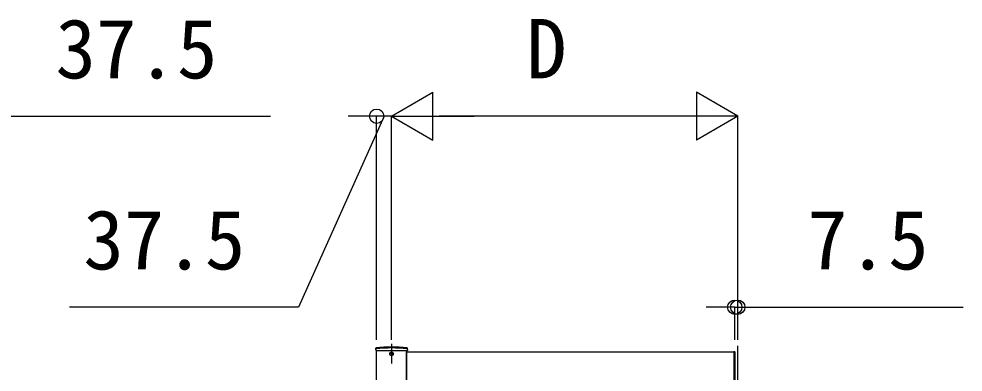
# Model space of a CAD drawing. Units: millimetres, scale not verified. Extents: x -10500 to 10500, y -15604 to 15536.
# Drawn here: x 3171 to 5544, y 10810 to 11698 of the extents above; entities that cross this region are included whole.
import ezdxf
from ezdxf.enums import TextEntityAlignment as Align

# ---------------------------------------------------------------- set-up
doc = ezdxf.new("R2010")
doc.units = ezdxf.units.MM
doc.header["$LTSCALE"] = 80
for name, color, linetype in [('0-3_YKK_12', 2, 'Continuous'), ('0-4_YKK_13', 4, 'Continuous'), ('0-6_YKK_D', 6, 'Continuous'), ('0-8_YSS_K', 3, 'Continuous')]:
    doc.layers.add(name, color=color, linetype=linetype)
doc.styles.add('ＭＳ ゴシック', font='')
doc.styles.get('ＭＳ ゴシック').set_extended_font_data('MS Gothic')

msp = doc.modelspace()

# ---------------------------------------------------------------- linework, layer by layer
at = {"layer": '0-3_YKK_12'}
for p, q in [((4108, 10881.4), (4108, 10831.71)), ((4070.5, 9456.4), (4070.5, 10864.4)), ((4145.5, 10864.4), (4145.5, 9456.4))]:
    msp.add_line(p, q, dxfattribs=at)
msp.add_lwpolyline([(4145.5, 10786.4), (4145.5, 10861.4), (4968, 10861.4)], dxfattribs=at)
at = {"layer": '0-4_YKK_13'}
for p, q in [((4068.3, 10867.4), (4068.35, 10870.07)), ((4068.3, 10867.4), (4068.35, 10864.4)), ((4147.7, 10867.4), (4147.65, 10870.07)), ((4147.7, 10867.4), (4147.65, 10864.4)), ((4068.35, 10864.4), (4147.65, 10864.4)), ((4105.85, 10856.75), (4105.85, 10856.05)), ((4105.85, 10856.75), (4107.15, 10856.75)), ((4105.85, 10856.05), (4107.15, 10856.05)), ((4107.65, 10858.55), (4108.35, 10858.55)), ((4107.65, 10858.55), (4107.65, 10857.25)), ((4107.65, 10855.55), (4107.65, 10854.25)), ((4107.65, 10854.25), (4108.35, 10854.25)), ((4108.35, 10858.55), (4108.35, 10857.25)), ((4108.35, 10855.55), (4108.35, 10854.25)), ((4108.85, 10856.75), (4110.15, 10856.75)), ((4108.85, 10856.05), (4110.15, 10856.05)), ((4110.15, 10856.75), (4110.15, 10856.05)), ((4968, 10861.9), (4968, 10785.9)), ((4968, 10861.9), (4969.5, 10861.9)), ((4970.5, 10860.9), (4970.5, 10786.9))]:
    msp.add_line(p, q, dxfattribs=at)
msp.add_circle((4108, 10856.4), 4.75, dxfattribs=at)
for centre, radius, start, end in [((4069.3, 10867.56), 1, 97.02227, 179), ((4069.35, 10870.05), 1, 96.9597, 179), ((4108, 10553.4), 317.53, 82.97773, 97.02227), ((4108, 10553.4), 320, 83.0403, 96.9597), ((4146.65, 10870.05), 1, 1, 83.0403), ((4146.7, 10867.56), 1, 1, 82.97773), ((4107.15, 10857.25), 0.5, 270, 0), ((4107.15, 10855.55), 0.5, 0, 90), ((4108.85, 10857.25), 0.5, 180, 270), ((4108.85, 10855.55), 0.5, 90, 180), ((4969.5, 10860.9), 1, 0, 90)]:
    msp.add_arc(centre, radius, start, end, dxfattribs=at)
at = {"layer": '0-6_YKK_D'}
for p, q in [((4108, 11453.4), (4211.92, 11513.4)), ((4211.92, 11393.4), (4211.92, 11513.4)), ((4978, 11453.4), (4874.08, 11513.4)), ((4874.08, 11513.4), (4874.08, 11393.4)), ((3084.5, 11453.4), (3803.73, 11453.4)), ((4070.5, 11453.4), (3998.5, 11453.4)), ((4070.5, 10891.4), (4070.5, 11454.4)), ((4108, 11453.4), (4070.5, 11453.4)), ((4108, 11453.4), (4070.5, 11453.4)), ((4108, 10891.4), (4108, 11454.4)), ((4108, 10891.4), (4108, 11454.4)), ((4108, 11453.4), (4180, 11453.4)), ((4108, 11453.4), (4211.92, 11393.4)), ((4108, 11453.4), (4315.85, 11453.4)), ((4858, 11453.4), (4228, 11453.4)), ((4978, 11453.4), (4770.15, 11453.4)), ((4978, 11453.4), (4874.08, 11393.4)), ((4978, 10891.4), (4978, 11454.4)), ((4970.5, 10973.4), (4898.5, 10973.4)), ((4970.5, 10891.4), (4970.5, 10974.4)), ((4970.5, 10973.4), (4978, 10973.4)), ((4978, 10891.4), (4978, 10974.4)), ((4978, 10973.4), (5544.23, 10973.4))]:
    msp.add_line(p, q, dxfattribs=at)
msp.add_lwpolyline([(4089.25, 11453.4), (3873.75, 10973.4), (3298.52, 10973.4)], dxfattribs=at)
for centre in [(4070.5, 11453.4), (4970.5, 10973.4), (4978, 10973.4)]:
    msp.add_circle(centre, 18, dxfattribs=at)
at = {"layer": '0-8_YSS_K'}
msp.add_line((4978, 9478.81), (4978, 10876.4), dxfattribs=at)

# ---------------------------------------------------------------- texts
at = {"layer": '0-6_YKK_D', "style": 'ＭＳ ゴシック'}
for s, p in [('D', (4446.22, 11503.4)), ('37.5', (3263.43, 11503.4)), ('37.5', (3333.45, 11023.4)), ('7.5', (5152.3, 11023.4))]:
    msp.add_text(s, height=149.6, dxfattribs=at).set_placement(p, align=Align.BOTTOM_LEFT)

doc.saveas('drawing.dxf')
